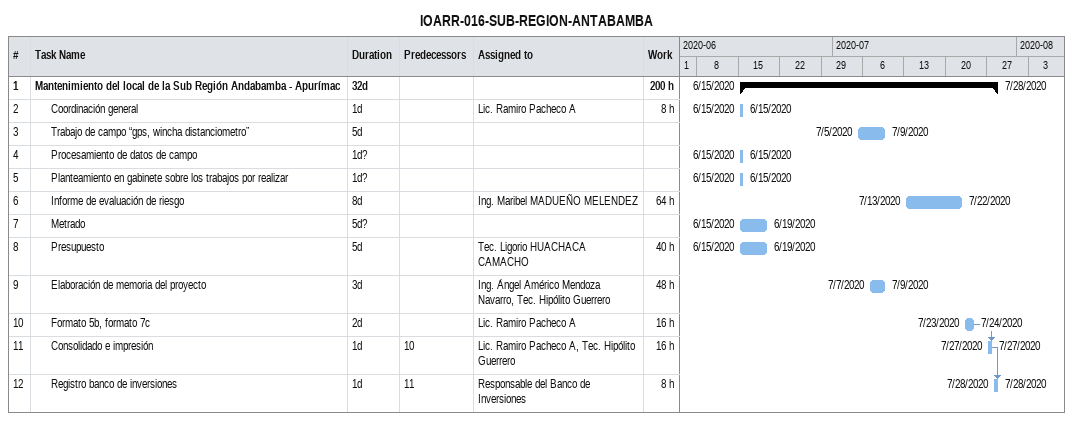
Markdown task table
IOARR-016-SUB-REGION-ANTABAMBA

| ID | Level | Task | Duration | Start | Finish | Predecessors | Resources | Work (h) |
|---|---|---|---|---|---|---|---|---|
| 1 | 1 | **Mantenimiento del local de la Sub Región Andabamba - Apurímac** | 32d | 2020-06-15 | 2020-07-28 |  |  | 200 |
| 2 | 2 | Coordinación general | 1d | 2020-06-15 | 2020-06-15 |  | Lic. Ramiro Pacheco A | 8 |
| 3 | 2 | Trabajo de campo “gps, wincha distanciometro” | 5d | 2020-07-05 | 2020-07-09 |  |  |  |
| 4 | 2 | Procesamiento de datos de campo | 1d? | 2020-06-15 | 2020-06-15 |  |  |  |
| 5 | 2 | Planteamiento en gabinete sobre los trabajos por realizar | 1d? | 2020-06-15 | 2020-06-15 |  |  |  |
| 6 | 2 | Informe de evaluación de riesgo | 8d | 2020-07-13 | 2020-07-22 |  | Ing. Maribel MADUEÑO MELENDEZ | 64 |
| 7 | 2 | Metrado | 5d? | 2020-06-15 | 2020-06-19 |  |  |  |
| 8 | 2 | Presupuesto | 5d | 2020-06-15 | 2020-06-19 |  | Tec. Ligorio HUACHACA CAMACHO | 40 |
| 9 | 2 | Elaboración de memoria del proyecto | 3d | 2020-07-07 | 2020-07-09 |  | Ing. Ángel Américo Mendoza Navarro, Tec. Hipólito Guerrero | 48 |
| 10 | 2 | Formato 5b, formato 7c | 2d | 2020-07-23 | 2020-07-24 |  | Lic. Ramiro Pacheco A | 16 |
| 11 | 2 | Consolidado e impresión | 1d | 2020-07-27 | 2020-07-27 | 10 | Lic. Ramiro Pacheco A, Tec. Hipólito Guerrero | 16 |
| 12 | 2 | Registro banco de inversiones | 1d | 2020-07-28 | 2020-07-28 | 11 | Responsable del Banco de Inversiones | 8 |
